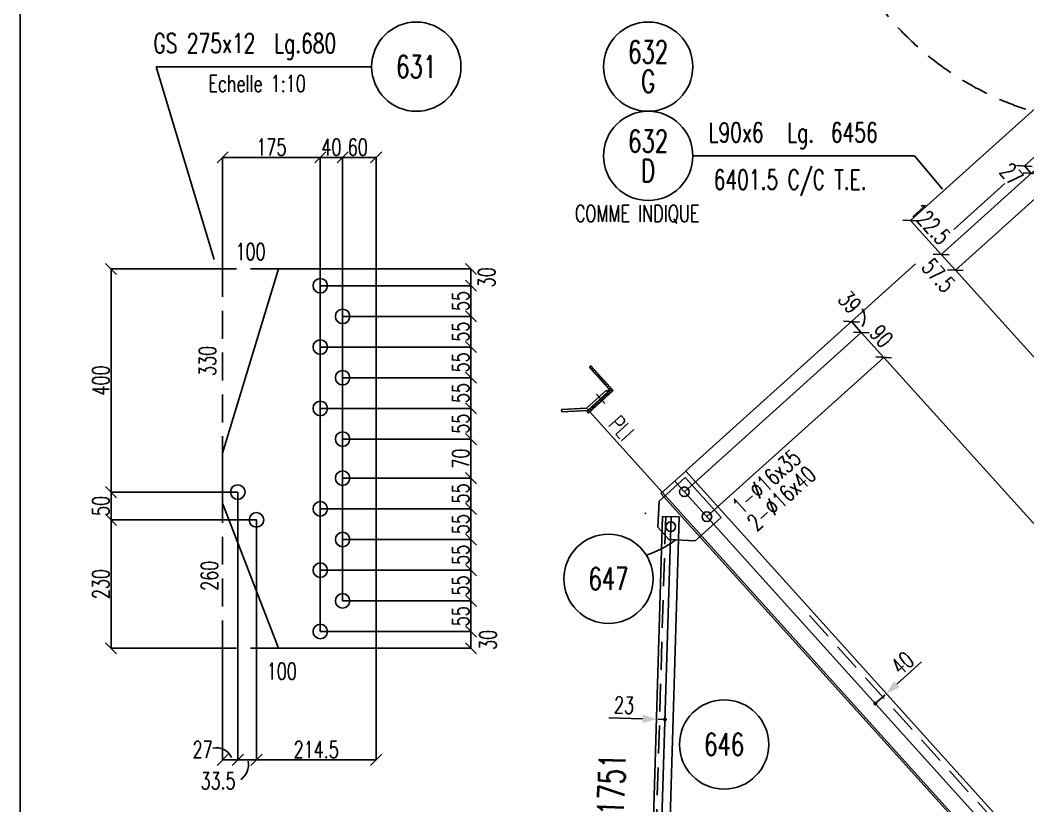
# Model space of a CAD drawing. Extents: x 72871 to 85036, y -56371 to -47761.
# Drawn here: x 72871 to 75580, y -51265 to -49152 of the extents above; entities that cross this region are included whole.
import ezdxf
from ezdxf.enums import TextEntityAlignment as Align

# ---------------------------------------------------------------- set-up
doc = ezdxf.new("R2010")
doc.units = 0
doc.header["$LTSCALE"] = 150
doc.header["$MEASUREMENT"] = 0
doc.linetypes.add('DASHED', pattern=[0.75, 0.5, -0.25])
doc.layers.get('0').update_dxf_attribs({"linetype": 'CONTINUOUS'})
for name, color, linetype in [('ASSI', 3, 'CONTINUOUS'), ('BOLLINI_1', 7, 'CONTINUOUS'), ('BOLLINI_5', 7, 'CONTINUOUS'), ('FORI', 2, 'CONTINUOUS'), ('LINEA_ANG', 2, 'CONTINUOUS'), ('LINEE_PIASTRA', 2, 'CONTINUOUS'), ('LINEE_PIASTRE', 2, 'CONTINUOUS'), ('LS', 7, 'CONTINUOUS'), ('PIASTRE', 5, 'CONTINUOUS'), ('PIEGA_C_3901_50', 2, 'CONTINUOUS'), ('QT_MAL', 7, 'CONTINUOUS'), ('QT_MPR', 7, 'CONTINUOUS'), ('SEZIONI', 2, 'CONTINUOUS'), ('TESTI_A_P', 7, 'CONTINUOUS'), ('TRAT-Y', 7, 'DASHED')]:
    doc.layers.add(name, color=color, linetype=linetype)
doc.styles.add('QUOTE', font='ROMANS8.SHX', dxfattribs={"width": 0.7})
doc.styles.add('RQL', font='ROMANS8.SHX', dxfattribs={"width": 0.7})
doc.styles.add('RS', font='ROMANS8.shx', dxfattribs={"width": 0.7})
doc.styles.get("Standard").update_dxf_attribs({"font": 'ROMANS8.SHX', "width": 0.7})
doc.dimstyles.new('FRECCE1', dxfattribs={"dimtxt": 45, "dimasz": 5, "dimexe": 0, "dimexo": 0, "dimgap": 1, "dimtad": 1, "dimdec": 0, "dimzin": 0, "dimdsep": 46, "dimtxsty": 'RS', "dimblk1": 'QUOTP', "dimblk2": 'QUOTF', "dimsah": 1, "dimcen": 0, "dimclrd": 2, "dimclre": 2, "dimclrt": 7, "dimadec": 0, "dimazin": 0, "dimtfac": 1, "dimtdec": 0, "dimtix": 1, "dimtmove": 2, "dimatfit": 3, "dimldrblk": 'QUOTP', "dimfxl": 1, "dimtolj": 1, "dimtzin": 0, "dimarcsym": 0})
doc.dimstyles.new('TRATTO', dxfattribs={"dimscale": 0, "dimtxt": 45, "dimasz": 30, "dimexe": 0, "dimexo": 0, "dimgap": 5, "dimtad": 1, "dimrnd": 0.5, "dimdsep": 46, "dimtxsty": 'RS', "dimblk1": 'OBLIQUE', "dimblk2": 'OBLIQUE', "dimsah": 1, "dimcen": 0.09, "dimclrd": 2, "dimclre": 2, "dimclrt": 7, "dimadec": 0, "dimazin": 0, "dimtfac": 1, "dimtix": 1, "dimtmove": 2, "dimatfit": 3, "dimfxl": 1, "dimtolj": 1, "dimtzin": 0, "dimarcsym": 0})

# ---------------------------------------------------------------- blocks, each defined once
blk = doc.blocks.new('ASSE98')
blk.add_line((0, 0), (1, 0))
at = {"color": 7, "flags": 1}
for tag, p in [('LAV1', (3.07431, 6.82847)), ('LAV2', (3.07431, 6.49513)), ('LAV3', (3.07431, 6.1618)), ('LAV4', (3.07431, 5.82847)), ('LAV5', (3.07431, 5.49513)), ('LAV6', (3.07431, 5.1618)), ('LAV7', (3.07431, 4.82847)), ('LAV8', (3.07431, 4.49513)), ('LAV9', (3.07431, 4.1618)), ('LAV10', (3.07431, 3.82847))]:
    blk.add_attdef(tag, p, '', height=0.2, dxfattribs=at)
at = {"color": 7, "style": 'QUOTE', "width": 0.5, "flags": 1}
for tag, p in [('TI', (1.38308, 6.82731)), ('DI_S', (1.38308, 6.42178)), ('D_S', (1.38308, 6.02092)), ('E_S', (1.38308, 5.68065)), ('NFORI', (1.36454, 5.29792)), ('ALAR', (1.36349, 4.93246)), ('FAM', (1.3775, 4.54645)), ('ALA', (1.38308, 4.19257)), ('DISP2', (1.38308, 3.84971)), ('DISP1', (1.38308, 3.50686)), ('PINZAF', (1.38308, 3.164)), ('PINZAI', (1.38308, 2.82114)), ('TRP', (1.38308, 2.47829)), ('NP', (1.38308, 2.13543)), ('SV', (1.38308, 1.79257)), ('PESO', (1.38308, 1.44971)), ('QUA', (1.38308, 1.10686)), ('LUN', (1.38308, 0.764)), ('PROF', (1.38308, 0.42114)), ('POS', (1.38308, 0.07829))]:
    blk.add_attdef(tag, p, '', height=0.2, dxfattribs=at)
blk = doc.blocks.new('_OBLIQUE')
at = {"color": 0, "linetype": 'ByBlock'}
blk.add_line((-0.5, -0.5), (0.5, 0.5), dxfattribs=at)
blk = doc.blocks.new('*D47')
at = {"layer": 'QT_MPR', "color": 2, "lineweight": -2, "transparency": 16777216}
for p, q in [((75730.6, -49271.5), (75264.9, -49691.3)), ((75830.6, -49346.5), (75347, -49782.4)), ((75264.9, -49691.3), (75347, -49782.4))]:
    blk.add_line(p, q, dxfattribs=at)
at = {"layer": 'QT_MPR', "color": 2, "lineweight": -2, "transparency": 16777216, "xscale": 30, "yscale": 30, "zscale": 30}
for p, rotation in [((75264.9, -49691.3), 132.0244067077699), ((75347, -49782.4), 312.0244067077699)]:
    blk.add_blockref('_OBLIQUE', p, dxfattribs=dict(at, rotation=rotation))
at = {"layer": 'QT_MPR', "color": 7, "transparency": 16777216, "insert": (75318.3, -49700), "char_height": 45, "attachment_point": 5, "rotation": 312.0244, "style": 'RS'}
blk.add_mtext('\\A1;122.5', dxfattribs=at)
blk = doc.blocks.new('*D48')
at = {"layer": 'QT_MPR', "color": 2, "lineweight": -2, "transparency": 16777216}
for p, q in [((75830.6, -49346.5), (75347, -49782.4)), ((75860.6, -49396.5), (75385.3, -49824.9)), ((75347, -49782.4), (75385.3, -49824.9))]:
    blk.add_line(p, q, dxfattribs=at)
at = {"layer": 'QT_MPR', "color": 2, "lineweight": -2, "transparency": 16777216, "xscale": 30, "yscale": 30, "zscale": 30}
for p, rotation in [((75347, -49782.4), 132.0244067077699), ((75385.3, -49824.9), 312.0244067077699)]:
    blk.add_blockref('_OBLIQUE', p, dxfattribs=dict(at, rotation=rotation))
at = {"layer": 'QT_MPR', "color": 7, "transparency": 16777216, "insert": (75339.5, -49838.9), "char_height": 45, "attachment_point": 5, "rotation": 312.0244, "style": 'RS'}
blk.add_mtext('\\A1;57.5', dxfattribs=at)
blk = doc.blocks.new('*D49')
at = {"layer": 'QT_MPR', "color": 2, "lineweight": -2, "transparency": 16777216}
for p, q in [((75860.6, -49396.5), (75385.3, -49824.9)), ((75385.3, -49824.9), (76418.8, -50971.8)), ((76903.9, -50534.6), (76418.8, -50971.8))]:
    blk.add_line(p, q, dxfattribs=at)
at = {"layer": 'QT_MPR', "color": 2, "lineweight": -2, "transparency": 16777216, "xscale": 30, "yscale": 30, "zscale": 30}
for p, rotation in [((75385.3, -49824.9), 132.0244067077699), ((76418.8, -50971.8), 312.0244067077699)]:
    blk.add_blockref('_OBLIQUE', p, dxfattribs=dict(at, rotation=rotation))
at = {"layer": 'QT_MPR', "color": 7, "transparency": 16777216, "insert": (75922.5, -50379.9), "char_height": 45, "attachment_point": 5, "rotation": 312.0244, "style": 'RS'}
blk.add_mtext('\\A1;1543.5', dxfattribs=at)
blk = doc.blocks.new('*D55')
at = {"layer": 'QT_MPR', "color": 2, "lineweight": -2, "transparency": 16777216}
for p, q in [((75794.7, -49342.6), (75570.7, -49544.4)), ((75830.6, -49346.5), (75588.8, -49564.5)), ((75570.7, -49544.4), (75588.8, -49564.5))]:
    blk.add_line(p, q, dxfattribs=at)
at = {"layer": 'QT_MPR', "color": 2, "lineweight": -2, "transparency": 16777216, "xscale": 30, "yscale": 30, "zscale": 30}
for p, rotation in [((75570.7, -49544.4), 132.0244067077699), ((75588.8, -49564.5), 312.0244067077699)]:
    blk.add_blockref('_OBLIQUE', p, dxfattribs=dict(at, rotation=rotation))
at = {"layer": 'QT_MPR', "color": 7, "transparency": 16777216, "insert": (75536.1, -49566.8), "char_height": 45, "attachment_point": 5, "rotation": 312.0244, "style": 'RS'}
blk.add_mtext('\\A1;27', dxfattribs=at)
blk = doc.blocks.new('YYY')
blk.add_circle((0, 0), 8)
at = {"color": 3, "style": 'RQL', "width": 0.7}
for tag, p in [('POS3', (0, 0.65)), ('POS2', (0, -4.63))]:
    blk.add_attdef(tag, text='', height=4, dxfattribs=at).set_placement(p, align=Align.CENTER)
at = {"style": 'RQL', "width": 0.7, "flags": 1}
blk.add_attdef('TIPO', text='', height=3, dxfattribs=at).set_placement((0, 0), align=Align.MIDDLE_CENTER)
blk = doc.blocks.new('QUOTP')
at = {"layer": 'ASSI', "color": 2, "const_width": 1.07}
blk.add_lwpolyline([(-0.53, 0, 1), (0.53, 0, 1)], format="xyb", close=True, dxfattribs=at)
blk = doc.blocks.new('QUOTF')
at = {"layer": 'LS', "color": 2}
blk.add_line((7.5, 0), (25.5, 0), dxfattribs=at)
blk.add_solid([(7.5, 2.25), (0, 0), (7.5, -2.25)], dxfattribs=at)
blk = doc.blocks.new('*D151')
at = {"layer": 'QT_MAL', "color": 2, "lineweight": -2, "transparency": 16777216}
blk.add_line((75173.8, -50986.9), (75196.1, -50966.8), dxfattribs=at)
at = {"layer": 'QT_MAL', "color": 2, "lineweight": -2, "transparency": 16777216, "xscale": 5, "yscale": 5, "zscale": 5}
for name, p, rotation in [('QUOTF', (75199.8, -50963.4), 42.02440670776853), ('QUOTP', (75170.1, -50990.2), 222.0244067077685)]:
    blk.add_blockref(name, p, dxfattribs=dict(at, rotation=rotation))
at = {"layer": 'QT_MAL', "color": 7, "transparency": 16777216, "insert": (75243.1, -50881.6), "char_height": 45, "attachment_point": 5, "rotation": 42.0244, "style": 'RS'}
blk.add_mtext('\\A1;40', dxfattribs=at)
blk = doc.blocks.new('MRKR_98')
blk.add_point((0, 0))
at = {"color": 7, "style": 'QUOTE', "width": 0.5, "flags": 1}
for tag, p in [('TI', (3.73, 6.83)), ('NFORI', (3.72, 5.3)), ('DI_S', (3.73, 6.42)), ('D_S', (3.73, 6.02)), ('E_S', (3.73, 5.68)), ('AUX2', (3.71, 4.93)), ('AUX1', (3.73, 4.19)), ('FAM', (3.73, 4.55)), ('COMMESSA', (3.73, 3.85)), ('MD', (3.73, 3.51)), ('MP', (3.73, 3.16)), ('LARGHEZZA', (3.73, 2.82)), ('SPESSORE', (3.73, 2.48)), ('NP', (3.73, 2.14)), ('SV', (3.73, 1.79)), ('PESO', (3.73, 1.45)), ('QUA', (3.73, 1.11)), ('LUN', (3.73, 0.76)), ('PROF', (3.73, 0.42)), ('POS', (3.73, 0.08))]:
    blk.add_attdef(tag, p, '', height=0.2, dxfattribs=at)
at = {"color": 7, "flags": 1}
for tag, p in [('LAV1', (5.26, 6.88)), ('LAV2', (5.26, 6.55)), ('LAV3', (5.26, 6.21)), ('LAV4', (5.26, 5.88)), ('LAV5', (5.26, 5.55)), ('LAV6', (5.26, 5.21)), ('LAV7', (5.26, 4.88)), ('LAV8', (5.26, 4.55)), ('LAV9', (5.26, 4.21)), ('LAV10', (5.26, 3.88))]:
    blk.add_attdef(tag, p, '', height=0.2, dxfattribs=at)
blk = doc.blocks.new('16')
blk.add_circle((0, 0), 1)
blk = doc.blocks.new('*D78')
at = {"layer": 'LS', "color": 2, "lineweight": -2, "transparency": 16777216}
for p, q in [((73506.4, -50496.3), (73115.6, -50496.3)), ((73115.6, -50841.5), (73115.6, -50496.3)), ((73415.6, -50841.5), (73115.6, -50841.5))]:
    blk.add_line(p, q, dxfattribs=at)
at = {"layer": 'LS', "color": 2, "lineweight": -2, "transparency": 16777216, "xscale": 30, "yscale": 30, "zscale": 30}
for p, rotation in [((73115.6, -50496.3), 90), ((73115.6, -50841.5), 270)]:
    blk.add_blockref('_OBLIQUE', p, dxfattribs=dict(at, rotation=rotation))
at = {"layer": 'LS', "color": 7, "transparency": 16777216, "insert": (73088.1, -50668.9), "char_height": 45, "attachment_point": 5, "rotation": 90, "style": 'RS'}
blk.add_mtext('\\A1;230', dxfattribs=at)
blk = doc.blocks.new('*D79')
at = {"layer": 'LS', "color": 2, "lineweight": -2, "transparency": 16777216}
for p, q in [((73456.2, -50421.6), (73115.6, -50421.6)), ((73115.6, -50496.3), (73115.6, -50421.6)), ((73506.4, -50496.3), (73115.6, -50496.3))]:
    blk.add_line(p, q, dxfattribs=at)
at = {"layer": 'LS', "color": 2, "lineweight": -2, "transparency": 16777216, "xscale": 30, "yscale": 30, "zscale": 30}
for p, rotation in [((73115.6, -50421.6), 90), ((73115.6, -50496.3), 270)]:
    blk.add_blockref('_OBLIQUE', p, dxfattribs=dict(at, rotation=rotation))
at = {"layer": 'LS', "color": 7, "transparency": 16777216, "insert": (73088.1, -50458.9), "char_height": 45, "attachment_point": 5, "rotation": 90, "style": 'RS'}
blk.add_mtext('\\A1;50', dxfattribs=at)
blk = doc.blocks.new('*D80')
at = {"layer": 'LS', "color": 2, "lineweight": -2, "transparency": 16777216}
for p, q in [((73415.6, -49821.5), (73115.6, -49821.5)), ((73115.6, -50421.6), (73115.6, -49821.5)), ((73456.2, -50421.6), (73115.6, -50421.6))]:
    blk.add_line(p, q, dxfattribs=at)
at = {"layer": 'LS', "color": 2, "lineweight": -2, "transparency": 16777216, "xscale": 30, "yscale": 30, "zscale": 30}
for p, rotation in [((73115.6, -49821.5), 90), ((73115.6, -50421.6), 270)]:
    blk.add_blockref('_OBLIQUE', p, dxfattribs=dict(at, rotation=rotation))
at = {"layer": 'LS', "color": 7, "transparency": 16777216, "insert": (73088.1, -50121.5), "char_height": 45, "attachment_point": 5, "rotation": 90, "style": 'RS'}
blk.add_mtext('\\A1;400', dxfattribs=at)
blk = doc.blocks.new('*D81')
at = {"layer": 'LS', "color": 2, "lineweight": -2, "transparency": 16777216}
for p, q in [((73456.2, -50421.6), (73456.2, -51141.5)), ((73415.6, -50841.5), (73415.6, -51141.5)), ((73415.6, -51141.5), (73456.2, -51141.5))]:
    blk.add_line(p, q, dxfattribs=at)
at = {"layer": 'LS', "color": 2, "lineweight": -2, "transparency": 16777216, "xscale": 30, "yscale": 30, "zscale": 30, "rotation": 180}
blk.add_blockref('_OBLIQUE', (73415.6, -51141.5), dxfattribs=at)
at = {"layer": 'LS', "color": 2, "lineweight": -2, "transparency": 16777216, "xscale": 30, "yscale": 30, "zscale": 30}
blk.add_blockref('_OBLIQUE', (73456.2, -51141.5), dxfattribs=at)
at = {"layer": 'LS', "color": 7, "transparency": 16777216, "insert": (73361.7, -51114), "char_height": 45, "attachment_point": 5, "style": 'RS'}
blk.add_mtext('\\A1;27', dxfattribs=at)
blk = doc.blocks.new('*D82')
at = {"layer": 'LS', "color": 2, "lineweight": -2, "transparency": 16777216}
for p, q in [((73456.2, -50421.6), (73456.2, -51141.5)), ((73506.4, -50496.3), (73506.4, -51141.5)), ((73456.2, -51141.5), (73506.4, -51141.5))]:
    blk.add_line(p, q, dxfattribs=at)
at = {"layer": 'LS', "color": 2, "lineweight": -2, "transparency": 16777216, "xscale": 30, "yscale": 30, "zscale": 30, "rotation": 180}
blk.add_blockref('_OBLIQUE', (73456.2, -51141.5), dxfattribs=at)
at = {"layer": 'LS', "color": 2, "lineweight": -2, "transparency": 16777216, "xscale": 30, "yscale": 30, "zscale": 30}
blk.add_blockref('_OBLIQUE', (73506.4, -51141.5), dxfattribs=at)
at = {"layer": 'LS', "color": 7, "transparency": 16777216, "insert": (73403.3, -51198.1), "char_height": 45, "attachment_point": 5, "style": 'RS'}
blk.add_mtext('\\A1;33.5', dxfattribs=at)
blk = doc.blocks.new('*D83')
at = {"layer": 'LS', "color": 2, "lineweight": -2, "transparency": 16777216}
for p, q in [((73506.4, -50496.3), (73506.4, -51141.5)), ((73828.1, -50841.5), (73828.1, -51141.5)), ((73506.4, -51141.5), (73828.1, -51141.5))]:
    blk.add_line(p, q, dxfattribs=at)
at = {"layer": 'LS', "color": 2, "lineweight": -2, "transparency": 16777216, "xscale": 30, "yscale": 30, "zscale": 30, "rotation": 180}
blk.add_blockref('_OBLIQUE', (73506.4, -51141.5), dxfattribs=at)
at = {"layer": 'LS', "color": 2, "lineweight": -2, "transparency": 16777216, "xscale": 30, "yscale": 30, "zscale": 30}
blk.add_blockref('_OBLIQUE', (73828.1, -51141.5), dxfattribs=at)
at = {"layer": 'LS', "color": 7, "transparency": 16777216, "insert": (73667.2, -51114), "char_height": 45, "attachment_point": 5, "style": 'RS'}
blk.add_mtext('\\A1;214.5', dxfattribs=at)
blk = doc.blocks.new('*D84')
at = {"layer": 'LS', "color": 2, "lineweight": -2, "transparency": 16777216}
for p, q in [((73678, -50796.5), (74083.1, -50796.5)), ((74083.1, -50841.5), (74083.1, -50796.5)), ((73828.1, -50841.5), (74083.1, -50841.5))]:
    blk.add_line(p, q, dxfattribs=at)
at = {"layer": 'LS', "color": 2, "lineweight": -2, "transparency": 16777216, "xscale": 30, "yscale": 30, "zscale": 30}
for p, rotation in [((74083.1, -50796.5), 90), ((74083.1, -50841.5), 270)]:
    blk.add_blockref('_OBLIQUE', p, dxfattribs=dict(at, rotation=rotation))
at = {"layer": 'LS', "color": 7, "transparency": 16777216, "insert": (74128.9, -50819), "char_height": 45, "attachment_point": 5, "rotation": 90, "style": 'RS'}
blk.add_mtext('\\A1;30', dxfattribs=at)
blk = doc.blocks.new('*D85')
at = {"layer": 'LS', "color": 2, "lineweight": -2, "transparency": 16777216}
for p, q in [((73738, -50714), (74083.1, -50714)), ((74083.1, -50796.5), (74083.1, -50714)), ((73678, -50796.5), (74083.1, -50796.5))]:
    blk.add_line(p, q, dxfattribs=at)
at = {"layer": 'LS', "color": 2, "lineweight": -2, "transparency": 16777216, "xscale": 30, "yscale": 30, "zscale": 30}
for p, rotation in [((74083.1, -50714), 90), ((74083.1, -50796.5), 270)]:
    blk.add_blockref('_OBLIQUE', p, dxfattribs=dict(at, rotation=rotation))
at = {"layer": 'LS', "color": 7, "transparency": 16777216, "insert": (74055.6, -50755.3), "char_height": 45, "attachment_point": 5, "rotation": 90, "style": 'RS'}
blk.add_mtext('\\A1;55', dxfattribs=at)
blk = doc.blocks.new('*D86')
at = {"layer": 'LS', "color": 2, "lineweight": -2, "transparency": 16777216}
for p, q in [((73678, -50631.5), (74083.1, -50631.5)), ((74083.1, -50714), (74083.1, -50631.5)), ((73738, -50714), (74083.1, -50714))]:
    blk.add_line(p, q, dxfattribs=at)
at = {"layer": 'LS', "color": 2, "lineweight": -2, "transparency": 16777216, "xscale": 30, "yscale": 30, "zscale": 30}
for p, rotation in [((74083.1, -50631.5), 90), ((74083.1, -50714), 270)]:
    blk.add_blockref('_OBLIQUE', p, dxfattribs=dict(at, rotation=rotation))
at = {"layer": 'LS', "color": 7, "transparency": 16777216, "insert": (74055.6, -50672.8), "char_height": 45, "attachment_point": 5, "rotation": 90, "style": 'RS'}
blk.add_mtext('\\A1;55', dxfattribs=at)
blk = doc.blocks.new('*D87')
at = {"layer": 'LS', "color": 2, "lineweight": -2, "transparency": 16777216}
for p, q in [((73738, -50549), (74083.1, -50549)), ((74083.1, -50631.5), (74083.1, -50549)), ((73678, -50631.5), (74083.1, -50631.5))]:
    blk.add_line(p, q, dxfattribs=at)
at = {"layer": 'LS', "color": 2, "lineweight": -2, "transparency": 16777216, "xscale": 30, "yscale": 30, "zscale": 30}
for p, rotation in [((74083.1, -50549), 90), ((74083.1, -50631.5), 270)]:
    blk.add_blockref('_OBLIQUE', p, dxfattribs=dict(at, rotation=rotation))
at = {"layer": 'LS', "color": 7, "transparency": 16777216, "insert": (74055.6, -50590.3), "char_height": 45, "attachment_point": 5, "rotation": 90, "style": 'RS'}
blk.add_mtext('\\A1;55', dxfattribs=at)
blk = doc.blocks.new('*D88')
at = {"layer": 'LS', "color": 2, "lineweight": -2, "transparency": 16777216}
for p, q in [((73678, -50466.5), (74083.1, -50466.5)), ((74083.1, -50549), (74083.1, -50466.5)), ((73738, -50549), (74083.1, -50549))]:
    blk.add_line(p, q, dxfattribs=at)
at = {"layer": 'LS', "color": 2, "lineweight": -2, "transparency": 16777216, "xscale": 30, "yscale": 30, "zscale": 30}
for p, rotation in [((74083.1, -50466.5), 90), ((74083.1, -50549), 270)]:
    blk.add_blockref('_OBLIQUE', p, dxfattribs=dict(at, rotation=rotation))
at = {"layer": 'LS', "color": 7, "transparency": 16777216, "insert": (74055.6, -50507.8), "char_height": 45, "attachment_point": 5, "rotation": 90, "style": 'RS'}
blk.add_mtext('\\A1;55', dxfattribs=at)
blk = doc.blocks.new('*D89')
at = {"layer": 'LS', "color": 2, "lineweight": -2, "transparency": 16777216}
for p, q in [((73738, -50384), (74083.1, -50384)), ((74083.1, -50466.5), (74083.1, -50384)), ((73678, -50466.5), (74083.1, -50466.5))]:
    blk.add_line(p, q, dxfattribs=at)
at = {"layer": 'LS', "color": 2, "lineweight": -2, "transparency": 16777216, "xscale": 30, "yscale": 30, "zscale": 30}
for p, rotation in [((74083.1, -50384), 90), ((74083.1, -50466.5), 270)]:
    blk.add_blockref('_OBLIQUE', p, dxfattribs=dict(at, rotation=rotation))
at = {"layer": 'LS', "color": 7, "transparency": 16777216, "insert": (74055.6, -50425.3), "char_height": 45, "attachment_point": 5, "rotation": 90, "style": 'RS'}
blk.add_mtext('\\A1;55', dxfattribs=at)
blk = doc.blocks.new('*D90')
at = {"layer": 'LS', "color": 2, "lineweight": -2, "transparency": 16777216}
for p, q in [((73738, -50279), (74083.1, -50279)), ((74083.1, -50384), (74083.1, -50279)), ((73738, -50384), (74083.1, -50384))]:
    blk.add_line(p, q, dxfattribs=at)
at = {"layer": 'LS', "color": 2, "lineweight": -2, "transparency": 16777216, "xscale": 30, "yscale": 30, "zscale": 30}
for p, rotation in [((74083.1, -50279), 90), ((74083.1, -50384), 270)]:
    blk.add_blockref('_OBLIQUE', p, dxfattribs=dict(at, rotation=rotation))
at = {"layer": 'LS', "color": 7, "transparency": 16777216, "insert": (74055.6, -50331.5), "char_height": 45, "attachment_point": 5, "rotation": 90, "style": 'RS'}
blk.add_mtext('\\A1;70', dxfattribs=at)
blk = doc.blocks.new('*D91')
at = {"layer": 'LS', "color": 2, "lineweight": -2, "transparency": 16777216}
for p, q in [((73678, -50196.5), (74083.1, -50196.5)), ((74083.1, -50279), (74083.1, -50196.5)), ((73738, -50279), (74083.1, -50279))]:
    blk.add_line(p, q, dxfattribs=at)
at = {"layer": 'LS', "color": 2, "lineweight": -2, "transparency": 16777216, "xscale": 30, "yscale": 30, "zscale": 30}
for p, rotation in [((74083.1, -50196.5), 90), ((74083.1, -50279), 270)]:
    blk.add_blockref('_OBLIQUE', p, dxfattribs=dict(at, rotation=rotation))
at = {"layer": 'LS', "color": 7, "transparency": 16777216, "insert": (74055.6, -50237.8), "char_height": 45, "attachment_point": 5, "rotation": 90, "style": 'RS'}
blk.add_mtext('\\A1;55', dxfattribs=at)
blk = doc.blocks.new('*D92')
at = {"layer": 'LS', "color": 2, "lineweight": -2, "transparency": 16777216}
for p, q in [((73738, -50114), (74083.1, -50114)), ((74083.1, -50196.5), (74083.1, -50114)), ((73678, -50196.5), (74083.1, -50196.5))]:
    blk.add_line(p, q, dxfattribs=at)
at = {"layer": 'LS', "color": 2, "lineweight": -2, "transparency": 16777216, "xscale": 30, "yscale": 30, "zscale": 30}
for p, rotation in [((74083.1, -50114), 90), ((74083.1, -50196.5), 270)]:
    blk.add_blockref('_OBLIQUE', p, dxfattribs=dict(at, rotation=rotation))
at = {"layer": 'LS', "color": 7, "transparency": 16777216, "insert": (74055.6, -50155.3), "char_height": 45, "attachment_point": 5, "rotation": 90, "style": 'RS'}
blk.add_mtext('\\A1;55', dxfattribs=at)
blk = doc.blocks.new('*D93')
at = {"layer": 'LS', "color": 2, "lineweight": -2, "transparency": 16777216}
for p, q in [((73678, -50031.5), (74083.1, -50031.5)), ((74083.1, -50114), (74083.1, -50031.5)), ((73738, -50114), (74083.1, -50114))]:
    blk.add_line(p, q, dxfattribs=at)
at = {"layer": 'LS', "color": 2, "lineweight": -2, "transparency": 16777216, "xscale": 30, "yscale": 30, "zscale": 30}
for p, rotation in [((74083.1, -50031.5), 90), ((74083.1, -50114), 270)]:
    blk.add_blockref('_OBLIQUE', p, dxfattribs=dict(at, rotation=rotation))
at = {"layer": 'LS', "color": 7, "transparency": 16777216, "insert": (74055.6, -50072.8), "char_height": 45, "attachment_point": 5, "rotation": 90, "style": 'RS'}
blk.add_mtext('\\A1;55', dxfattribs=at)
blk = doc.blocks.new('*D94')
at = {"layer": 'LS', "color": 2, "lineweight": -2, "transparency": 16777216}
for p, q in [((73738, -49949), (74083.1, -49949)), ((74083.1, -50031.5), (74083.1, -49949)), ((73678, -50031.5), (74083.1, -50031.5))]:
    blk.add_line(p, q, dxfattribs=at)
at = {"layer": 'LS', "color": 2, "lineweight": -2, "transparency": 16777216, "xscale": 30, "yscale": 30, "zscale": 30}
for p, rotation in [((74083.1, -49949), 90), ((74083.1, -50031.5), 270)]:
    blk.add_blockref('_OBLIQUE', p, dxfattribs=dict(at, rotation=rotation))
at = {"layer": 'LS', "color": 7, "transparency": 16777216, "insert": (74055.6, -49990.3), "char_height": 45, "attachment_point": 5, "rotation": 90, "style": 'RS'}
blk.add_mtext('\\A1;55', dxfattribs=at)
blk = doc.blocks.new('*D95')
at = {"layer": 'LS', "color": 2, "lineweight": -2, "transparency": 16777216}
for p, q in [((73678, -49866.5), (74083.1, -49866.5)), ((74083.1, -49949), (74083.1, -49866.5)), ((73738, -49949), (74083.1, -49949))]:
    blk.add_line(p, q, dxfattribs=at)
at = {"layer": 'LS', "color": 2, "lineweight": -2, "transparency": 16777216, "xscale": 30, "yscale": 30, "zscale": 30}
for p, rotation in [((74083.1, -49866.5), 90), ((74083.1, -49949), 270)]:
    blk.add_blockref('_OBLIQUE', p, dxfattribs=dict(at, rotation=rotation))
at = {"layer": 'LS', "color": 7, "transparency": 16777216, "insert": (74055.6, -49907.8), "char_height": 45, "attachment_point": 5, "rotation": 90, "style": 'RS'}
blk.add_mtext('\\A1;55', dxfattribs=at)
blk = doc.blocks.new('*D96')
at = {"layer": 'LS', "color": 2, "lineweight": -2, "transparency": 16777216}
for p, q in [((73828.1, -49821.5), (74083.1, -49821.5)), ((74083.1, -49866.5), (74083.1, -49821.5)), ((73678, -49866.5), (74083.1, -49866.5))]:
    blk.add_line(p, q, dxfattribs=at)
at = {"layer": 'LS', "color": 2, "lineweight": -2, "transparency": 16777216, "xscale": 30, "yscale": 30, "zscale": 30}
for p, rotation in [((74083.1, -49821.5), 90), ((74083.1, -49866.5), 270)]:
    blk.add_blockref('_OBLIQUE', p, dxfattribs=dict(at, rotation=rotation))
at = {"layer": 'LS', "color": 7, "transparency": 16777216, "insert": (74125.2, -49844), "char_height": 45, "attachment_point": 5, "rotation": 90, "style": 'RS'}
blk.add_mtext('\\A1;30', dxfattribs=at)
blk = doc.blocks.new('*D97')
at = {"layer": 'LS', "color": 2, "lineweight": -2, "transparency": 16777216}
for p, q in [((73415.6, -49821.5), (73415.6, -49521.5)), ((73415.6, -49521.5), (73678, -49521.5)), ((73678, -50796.5), (73678, -49521.5))]:
    blk.add_line(p, q, dxfattribs=at)
at = {"layer": 'LS', "color": 2, "lineweight": -2, "transparency": 16777216, "xscale": 30, "yscale": 30, "zscale": 30, "rotation": 180}
blk.add_blockref('_OBLIQUE', (73415.6, -49521.5), dxfattribs=at)
at = {"layer": 'LS', "color": 2, "lineweight": -2, "transparency": 16777216, "xscale": 30, "yscale": 30, "zscale": 30}
blk.add_blockref('_OBLIQUE', (73678, -49521.5), dxfattribs=at)
at = {"layer": 'LS', "color": 7, "transparency": 16777216, "insert": (73546.8, -49494), "char_height": 45, "attachment_point": 5, "style": 'RS'}
blk.add_mtext('\\A1;175', dxfattribs=at)
blk = doc.blocks.new('*D98')
at = {"layer": 'LS', "color": 2, "lineweight": -2, "transparency": 16777216}
for p, q in [((73678, -49521.5), (73648, -49521.5)), ((73678, -50796.5), (73678, -49521.5)), ((73678, -49521.5), (73738, -49521.5)), ((73738, -50714), (73738, -49521.5)), ((73738, -49521.5), (73768, -49521.5))]:
    blk.add_line(p, q, dxfattribs=at)
at = {"layer": 'LS', "color": 2, "lineweight": -2, "transparency": 16777216, "xscale": 30, "yscale": 30, "zscale": 30}
blk.add_blockref('_OBLIQUE', (73678, -49521.5), dxfattribs=at)
at = {"layer": 'LS', "color": 2, "lineweight": -2, "transparency": 16777216, "xscale": 30, "yscale": 30, "zscale": 30, "rotation": 180}
blk.add_blockref('_OBLIQUE', (73738, -49521.5), dxfattribs=at)
at = {"layer": 'LS', "color": 7, "transparency": 16777216, "insert": (73708, -49494), "char_height": 45, "attachment_point": 5, "style": 'RS'}
blk.add_mtext('\\A1;40', dxfattribs=at)
blk = doc.blocks.new('*D99')
at = {"layer": 'LS', "color": 2, "lineweight": -2, "transparency": 16777216}
for p, q in [((73738, -50714), (73738, -49521.5)), ((73738, -49521.5), (73828.1, -49521.5)), ((73828.1, -49821.5), (73828.1, -49521.5))]:
    blk.add_line(p, q, dxfattribs=at)
at = {"layer": 'LS', "color": 2, "lineweight": -2, "transparency": 16777216, "xscale": 30, "yscale": 30, "zscale": 30, "rotation": 180}
blk.add_blockref('_OBLIQUE', (73738, -49521.5), dxfattribs=at)
at = {"layer": 'LS', "color": 2, "lineweight": -2, "transparency": 16777216, "xscale": 30, "yscale": 30, "zscale": 30}
blk.add_blockref('_OBLIQUE', (73828.1, -49521.5), dxfattribs=at)
at = {"layer": 'LS', "color": 7, "transparency": 16777216, "insert": (73778.8, -49494), "char_height": 45, "attachment_point": 5, "style": 'RS'}
blk.add_mtext('\\A1;60', dxfattribs=at)
blk = doc.blocks.new('xxx')
blk.add_circle((0, 0), 8)
at = {"color": 3, "style": 'RQL', "width": 0.7}
blk.add_attdef('POS', text='', height=4, dxfattribs=at).set_placement((0, 0), align=Align.MIDDLE)
at = {"color": 3, "style": 'RQL', "width": 0.7, "flags": 1}
blk.add_attdef('POS1', (-0.39, -5.42), '', height=2, dxfattribs=at)
at = {"style": 'RQL', "width": 0.7, "flags": 1}
blk.add_attdef('TIPO', (-0.39, -8.66), '', height=2, dxfattribs=at)
blk = doc.blocks.new('*D169')
at = {"layer": 'QT_MPR', "color": 2, "lineweight": -2, "transparency": 16777216}
for p, q in [((74656.9, -50420.8), (75132.3, -49992.3)), ((75132.3, -49992.3), (75192.6, -50059.2)), ((74717.1, -50487.6), (75192.6, -50059.2))]:
    blk.add_line(p, q, dxfattribs=at)
at = {"layer": 'QT_MPR', "color": 2, "lineweight": -2, "transparency": 16777216, "xscale": 30, "yscale": 30, "zscale": 30}
for p, rotation in [((75132.3, -49992.3), 132.0244067077686), ((75192.6, -50059.2), 312.0244067077685)]:
    blk.add_blockref('_OBLIQUE', p, dxfattribs=dict(at, rotation=rotation))
at = {"layer": 'QT_MPR', "color": 7, "transparency": 16777216, "insert": (75186.5, -50002.1), "char_height": 45, "attachment_point": 5, "rotation": 312.0244, "style": 'RS'}
blk.add_mtext('\\A1;90', dxfattribs=at)
blk = doc.blocks.new('*D170')
at = {"layer": 'QT_MPR', "color": 2, "lineweight": -2, "transparency": 16777216}
for p, q in [((74717.1, -50487.6), (75192.6, -50059.2)), ((75192.6, -50059.2), (76165.8, -51139.2)), ((75690.4, -51567.6), (76165.8, -51139.2))]:
    blk.add_line(p, q, dxfattribs=at)
at = {"layer": 'QT_MPR', "color": 2, "lineweight": -2, "transparency": 16777216, "xscale": 30, "yscale": 30, "zscale": 30}
for p, rotation in [((75192.6, -50059.2), 132.0244067077686), ((76165.8, -51139.2), 312.0244067077685)]:
    blk.add_blockref('_OBLIQUE', p, dxfattribs=dict(at, rotation=rotation))
at = {"layer": 'QT_MPR', "color": 7, "transparency": 16777216, "insert": (75709.3, -50581.5), "char_height": 45, "attachment_point": 5, "rotation": 312.0244, "style": 'RS'}
blk.add_mtext('\\A1;1454', dxfattribs=at)
blk = doc.blocks.new('*D171')
at = {"layer": 'QT_MPR', "color": 2, "lineweight": -2, "transparency": 16777216}
for p, q in [((74660.3, -50364.8), (75106, -49963.2)), ((75106, -49963.2), (75132.3, -49992.3)), ((74656.9, -50420.8), (75132.3, -49992.3))]:
    blk.add_line(p, q, dxfattribs=at)
at = {"layer": 'QT_MPR', "color": 2, "lineweight": -2, "transparency": 16777216, "xscale": 30, "yscale": 30, "zscale": 30}
for p, rotation in [((75106, -49963.2), 132.0244067077686), ((75132.3, -49992.3), 312.0244067077685)]:
    blk.add_blockref('_OBLIQUE', p, dxfattribs=dict(at, rotation=rotation))
at = {"layer": 'QT_MPR', "color": 7, "transparency": 16777216, "insert": (75101.3, -49910.5), "char_height": 45, "attachment_point": 5, "rotation": 312.0244, "style": 'RS'}
blk.add_mtext('\\A1;39', dxfattribs=at)
blk = doc.blocks.new('bull')
at = {"style": 'RS', "width": 0.7, "flags": 1}
for tag, p in [('NN', (-12.25, 0)), ('DIAMETRO', (0, -4.86)), ('SERRAGGIO', (0, -9.71)), ('LUNGHEZZA', (0, -14.57)), ('NB', (0, -19.43)), ('TIPO', (0, -24.12)), ('EL', (-0.14, -29))]:
    blk.add_attdef(tag, p, '', height=3, dxfattribs=at)
at = {"style": 'RS', "width": 0.7}
blk.add_attdef('BULLONE', (0, 0), '', height=3, dxfattribs=at)
blk = doc.blocks.new('*D182')
at = {"layer": 'QT_MAL', "color": 2, "lineweight": -2, "transparency": 16777216}
blk.add_line((74599.5, -51032.8), (74586.5, -51032.4), dxfattribs=at)
at = {"layer": 'QT_MAL', "color": 2, "lineweight": -2, "transparency": 16777216, "xscale": 5, "yscale": 5, "zscale": 5}
for name, p, rotation in [('QUOTF', (74581.5, -51032.3), 178.27527618171), ('QUOTP', (74604.5, -51033), 358.27527618171)]:
    blk.add_blockref(name, p, dxfattribs=dict(at, rotation=rotation))
at = {"layer": 'QT_MAL', "color": 7, "transparency": 16777216, "insert": (74494.7, -50994.6), "char_height": 45, "attachment_point": 5, "rotation": 358.2753, "style": 'RS'}
blk.add_mtext('\\A1;23', dxfattribs=at)

msp = doc.modelspace()

# ---------------------------------------------------------------- hatches: boundary and pattern name
at = {"layer": 'LS'}
h = msp.add_hatch(dxfattribs=at)
h.set_pattern_fill('_U', color=6, scale=5, angle=177.024407, style=0, pattern_type=0)
h.set_pattern_definition([(177.024407, (68646.3963, -119088.76), (-0.2595528, -4.9932587), [])])
edge = h.paths.add_edge_path()
edge.add_line((74465.553, -50148.706), (74405.303, -50081.848))
edge.add_line((74405.303, -50081.848), (74403.446, -50083.522))
edge.add_arc((74405.789, -50086.122), 3.5, 132.024407, 222.024407)
edge.add_line((74403.189, -50088.465), (74452.393, -50143.065))
edge.add_arc((74447.193, -50147.751), 7, 312.024407, 402.024407, ccw=False)
edge.add_line((74451.879, -50152.951), (74397.279, -50202.156))
edge.add_arc((74399.622, -50204.756), 3.5, 132.024407, 222.024407)
edge.add_line((74397.022, -50207.099), (74398.696, -50208.956))
edge.add_line((74398.696, -50208.956), (74465.553, -50148.706))

# ---------------------------------------------------------------- linework, layer by layer
at = {"color": 2, "linetype": 'DASHED'}
for p, q in [((73565.615, -49821.517), (73415.615, -49821.517)), ((73415.615, -49821.517), (73415.615, -50316.517)), ((73415.615, -50841.517), (73415.615, -50451.517)), ((73565.615, -50841.517), (73415.615, -50841.517))]:
    msp.add_line(p, q, dxfattribs=at)
at = {"layer": 'LINEA_ANG'}
for p, q in [((74660.334, -50364.846), (74593.477, -50425.097)), ((78982.284, -55160.749), (74660.334, -50364.846)), ((74593.477, -50425.097), (78915.427, -55220.999)), ((74597.97, -50486.763), (74545.27, -52236.97)), ((74590.249, -52238.324), (74642.95, -50488.117)), ((74642.95, -50488.117), (74597.97, -50486.763))]:
    msp.add_line(p, q, dxfattribs=at)
at = {"layer": 'LINEE_PIASTRA'}
for p, q in [((73565.615, -49821.517), (73415.615, -50316.517)), ((73415.615, -50451.517), (73565.615, -50841.517)), ((74589.033, -50445.56), (74585.362, -50516.175)), ((74685.433, -50552.532), (74614.818, -50548.861))]:
    msp.add_line(p, q, dxfattribs=at)
at = {"layer": 'LINEE_PIASTRE'}
for p, q in [((73828.115, -49821.517), (73565.615, -49821.517)), ((73828.115, -50841.517), (73828.115, -49821.517)), ((73415.615, -50316.517), (73415.615, -50451.517)), ((74658.862, -50382.632), (74589.033, -50445.56)), ((74755.262, -50489.603), (74658.862, -50382.632)), ((74685.433, -50552.532), (74755.262, -50489.603)), ((74585.362, -50516.175), (74614.818, -50548.861)), ((73565.615, -50841.517), (73828.115, -50841.517))]:
    msp.add_line(p, q, dxfattribs=at)
at = {"layer": 'LS', "color": 6}
for p, q in [((73237.03, -49277.528), (73816.138, -49277.528)), ((73392.967, -49795.759), (73237.03, -49277.528)), ((74679.524, -49517.525), (75274.958, -49517.525)), ((75274.958, -49517.525), (75350.263, -49606.496)), ((75517.95, -49591.984), (75380.64, -49715.724)), ((75278.243, -49808.002), (75106.05, -49963.178)), ((74443.057, -50183.493), (74420.236, -50158.17)), ((78011.788, -54210.796), (74393.707, -50195.952)), ((78027.141, -54160.614), (74630.62, -50391.624))]:
    msp.add_line(p, q, dxfattribs=at)
at = {"layer": 'LS', "color": 8}
msp.add_lwpolyline([(72871.282, -47761.325), (72871.282, -56371.325), (82411.282, -56371.325), (82411.282, -55171.325), (85036.282, -55171.325), (85036.282, -47761.325), (72871.282, -47761.325)], close=True, dxfattribs=at)
at = {"layer": 'LS', "color": 6}
msp.add_lwpolyline([(74465.553, -50148.706), (74405.303, -50081.848), (74403.446, -50083.522, 0.41421356), (74403.189, -50088.465), (74452.393, -50143.065, -0.41421356), (74451.879, -50152.951), (74397.279, -50202.156, 0.41421356), (74397.022, -50207.099), (74398.696, -50208.956)], format="xyb", close=True, dxfattribs=at)
for centre, radius, start, end in [((75094.51, -49952.151), 46.853, 329.704921, 30.295079), ((74463.187, -50319.322), 286.738, 288.569941, 306.326131), ((73398.741, -51152.871), 44.014, 22.951045, 102.434713), ((73435.81, -51154.19), 49.332, 305.148879, 10.342663)]:
    msp.add_arc(centre, radius, start, end, dxfattribs=at)
at = {"layer": 'PIEGA_C_3901_50'}
for p, q in [((74393.707, -50195.952), (74447.193, -50147.751)), ((74396.145, -50201.831), (74451.21, -50152.208)), ((74447.193, -50147.751), (74451.21, -50152.208)), ((74326.8, -50199.478), (74393.707, -50195.952))]:
    msp.add_line(p, q, dxfattribs=at)
at = {"layer": 'PIEGA_C_3901_50', "const_width": 1.667}
msp.add_lwpolyline([(74393.663, -50195.119, 1), (74393.751, -50196.784, 1)], format="xyb", close=True, dxfattribs=at)
at = {"layer": 'SEZIONI'}
for q in [(74326.8, -50199.478), (74396.145, -50201.831)]:
    msp.add_line((74327.116, -50205.469), q, dxfattribs=at)
at = {"layer": 'TRAT-Y'}
for p, q in [((74606.467, -50487.019), (74553.766, -52237.225)), ((74993.219, -50753.655), (78973.082, -55169.957))]:
    msp.add_line(p, q, dxfattribs=at)
msp.add_arc((75830.938, -48612.888), 820.334, 207.242224, 257.959845, dxfattribs=at)

# ---------------------------------------------------------------- block references
at = {"layer": 'ASSI'}
ref = msp.add_blockref('ASSE98', (75794.681, -49342.601), dxfattribs=dict(at, xscale=6456.000000000003, rotation=312.0244067077698))
ref.add_attrib('PROF', 'L90x6', (74721.666, -49480.637), dxfattribs={"layer": '0', "color": 2, "height": 52.5, "style": 'QUOTE', "width": 0.7})
ref.add_attrib('LUN', '6456', (75050.422, -49480.637), dxfattribs={"layer": '0', "color": 2, "height": 52.5, "style": 'QUOTE', "width": 0.7})
ref.add_attrib('PESO', '6401.5 C/C T.E.', (74735.477, -49607.363), dxfattribs={"layer": '0', "color": 2, "height": 52.5, "style": 'QUOTE', "width": 0.7})
ref.add_attrib('SV', 'Lg.', (74932.729, -49480.637), dxfattribs={"layer": '0', "color": 2, "height": 52.5, "style": 'QUOTE', "width": 0.7})
at = {"layer": 'ASSI', "xscale": 6456, "zscale": 6456, "rotation": 132.0244067077686}
msp.add_blockref('ASSE98', (78982.284, -55160.749), dxfattribs=at)
at = {"layer": 'ASSI'}
ref = msp.add_blockref('ASSE98', (74620.96, -50487.455), dxfattribs=dict(at, xscale=1751, rotation=268.27527618171))
ref.add_attrib('PROF', 'L45x4', (74478.481, -51797.01), dxfattribs={"layer": '0', "color": 2, "height": 70, "rotation": 88.275276, "style": 'QUOTE', "width": 0.7})
ref.add_attrib('LUN', '1751', (74493.676, -51292.372), dxfattribs={"layer": '0', "color": 2, "height": 70, "rotation": 88.275276, "style": 'QUOTE', "width": 0.7})
ref.add_attrib('PESO', '1696.5 C/C T.', (74753.356, -51805.287), dxfattribs={"layer": '0', "color": 2, "height": 70, "rotation": 88.275276, "style": 'QUOTE', "width": 0.7})
ref.add_attrib('SV', 'Lg.', (74489.037, -51446.436), dxfattribs={"layer": '0', "color": 2, "height": 70, "rotation": 88.275276, "style": 'QUOTE', "width": 0.7})
at = {"layer": 'BOLLINI_1', "xscale": 14.99850000000172, "yscale": 14.99850000000172, "zscale": 14.99850000000172}
for p, values in [((73936.126, -49277.528), {'POS': '631'}), ((74452.702, -50654.644), {'POS': '647'}), ((74763.439, -51100.158), {'POS': '646'})]:
    msp.add_blockref('xxx', p, dxfattribs=at).add_auto_attribs(values)
at = {"layer": 'BOLLINI_5'}
ref = msp.add_blockref('YYY', (74559.525, -49277.528), dxfattribs=dict(at, xscale=-14.99978124361964, yscale=14.99978124357598, zscale=14.99978124359379))
ref.add_attrib('POS3', '632', dxfattribs={"layer": '0', "color": 3, "height": 59.9991, "style": 'RQL', "width": 0.7}).set_placement((74559.525, -49267.824), align=Align.CENTER)
ref.add_attrib('POS2', 'G', dxfattribs={"layer": '0', "color": 3, "height": 59.999, "style": 'RQL', "width": 0.7}).set_placement((74559.525, -49346.983), align=Align.CENTER)
ref = msp.add_blockref('YYY', (74559.525, -49517.525), dxfattribs=dict(at, xscale=-14.99978124361964, yscale=14.99978124357598, zscale=14.99978124359379))
ref.add_attrib('POS3', '632', dxfattribs={"layer": '0', "color": 3, "height": 59.9991, "style": 'RQL', "width": 0.7}).set_placement((74559.525, -49507.82), align=Align.CENTER)
ref.add_attrib('POS2', 'D', dxfattribs={"layer": '0', "color": 3, "height": 59.999, "style": 'RQL', "width": 0.7}).set_placement((74559.525, -49586.98), align=Align.CENTER)
at = {"layer": 'FORI'}
for p, xscale, yscale, zscale, rotation in [((73677.989, -49866.517), 19.49999999999999, 19.49999999999999, 19.49999999999999, 351.833843295), ((73737.989, -49949.017), 19.49999999999999, 19.49999999999999, 19.49999999999999, 351.833843295), ((73677.989, -50031.517), 19.49999999999999, 19.49999999999999, 19.49999999999999, 351.833843295), ((73737.989, -50114.017), 19.49999999999999, 19.49999999999999, 19.49999999999999, 351.833843295), ((73677.989, -50196.517), 19.49999999999999, 19.49999999999999, 19.49999999999999, 351.833843295), ((73737.989, -50279.017), 19.49999999999999, 19.49999999999999, 19.49999999999999, 351.833843295), ((73737.989, -50384.017), -19.49999999999999, 19.49999999999999, 19.49999999999999, 8.166156704999956), ((73456.242, -50421.573), 19.49999999999999, 19.49999999999999, 19.49999999999999, 351.833843295), ((74656.88, -50420.764), 13, 13, 13, 347.4406299071559), ((73677.989, -50466.517), -19.49999999999999, 19.49999999999999, 19.49999999999999, 8.166156704999956), ((73506.384, -50496.31), 19.49999999999999, 19.49999999999999, 19.49999999999999, 351.833843295), ((74717.13, -50487.621), 13, 13, 13, 347.4406299071559), ((74620.147, -50514.443), 13, 13, 13, 354.5430784550965), ((74620.147, -50514.443), 13, 13, 13, 0.4887553319999952), ((73737.989, -50549.017), -19.49999999999999, 19.49999999999999, 19.49999999999999, 8.166156704999956), ((73677.989, -50631.517), -19.49999999999999, 19.49999999999999, 19.49999999999999, 8.166156704999956), ((73737.989, -50714.017), -19.49999999999999, 19.49999999999999, 19.49999999999999, 8.166156704999956), ((73677.989, -50796.517), -19.49999999999999, 19.49999999999999, 19.49999999999999, 8.166156704999956)]:
    msp.add_blockref('16', p, dxfattribs=dict(at, xscale=xscale, yscale=yscale, zscale=zscale, rotation=rotation))
at = {"layer": 'LS', "color": 7, "xscale": 15, "yscale": 15, "zscale": 15, "rotation": 42.02440670776841}
for p, values in [((74810.926, -50483.909), {'BULLONE': '1-%%c16x35                '}), ((74851.092, -50528.48), {'BULLONE': '2-%%c16x40                '})]:
    msp.add_blockref('bull', p, dxfattribs=at).add_auto_attribs(values)
at = {"layer": 'PIASTRE'}
ref = msp.add_blockref('MRKR_98', (73415.615, -50841.517), dxfattribs=dict(at, xscale=1.5, yscale=1.5, zscale=1.5))
ref.add_attrib('PROF', 'GS 275x12  Lg.680', (73229.424, -49240.615), dxfattribs={"layer": '0', "color": 2, "height": 52.5, "style": 'QUOTE', "width": 0.7})
at = {"layer": 'PIASTRE', "xscale": 20, "yscale": 20, "zscale": 20, "rotation": 312.0244067081559}
msp.add_blockref('MRKR_98', (74551.89, -50479.032), dxfattribs=at)

# ---------------------------------------------------------------- texts
at = {"layer": 'LS', "color": 7, "style": 'RS', "width": 0.7}
msp.add_text('Echelle 1:10', height=45, dxfattribs=at).set_placement((73377.207, -49345.404))
at = {"layer": 'LS', "color": 2, "style": 'RS', "width": 0.7}
for p in [(73490.615, -49775.031), (73574.386, -50903.281)]:
    msp.add_text('100', height=45, dxfattribs=at).set_placement(p, align=Align.MIDDLE)
for s, p in [('330', (73374.683, -50069.017)), ('260', (73380.146, -50646.517))]:
    msp.add_text(s, height=45, rotation=90, dxfattribs=at).set_placement(p, align=Align.MIDDLE)
at = {"layer": 'LS', "color": 7, "style": 'RS', "width": 0.7}
msp.add_text('PLI', height=45, rotation=312.024407, dxfattribs=at).set_placement((74487.282, -50249.474), align=Align.MIDDLE)
at = {"layer": 'TESTI_A_P', "style": 'RS', "width": 0.7}
msp.add_text('COMME INDIQUE', height=45, dxfattribs=at).set_placement((74362.466, -49694.993))

# ---------------------------------------------------------------- dimensions: what is measured, and where the dimension line sits
at = {"layer": 'LS', "color": 6}
for base, p1, p2, text, picture, middle in [((73677.989, -49521.517), (73415.615, -49821.517), (73677.989, -50796.517), '175', '*D97', (73546.802, -49494.017)), ((73737.989, -49521.517), (73677.989, -50796.517), (73737.989, -50714.017), '40', '*D98', (73707.989, -49494.017)), ((73828.115, -51141.517), (73506.384, -50496.31), (73828.115, -50841.517), '214.5', '*D83', (73667.25, -51114.017))]:
    dim = msp.add_linear_dim(base=base, p1=p1, p2=p2, text=text, dimstyle='TRATTO', override={"dimscale": 1}, dxfattribs=at)
    dim.commit()
    dim.dimension.update_dxf_attribs({"geometry": picture, "text_midpoint": middle})
for base, p1, p2, text, picture, middle in [((73828.115, -49521.517), (73737.989, -50714.017), (73828.115, -49821.517), '60', '*D99', (73778.805, -49494.017)), ((73456.242, -51141.517), (73415.615, -50841.517), (73456.242, -50421.573), '27', '*D81', (73361.691, -51114.017)), ((73506.384, -51141.517), (73456.242, -50421.573), (73506.384, -50496.31), '33.5', '*D82', (73403.324, -51198.1))]:
    dim = msp.add_linear_dim(base=base, p1=p1, p2=p2, text=text, dimstyle='TRATTO', override={"dimscale": 1}, dxfattribs=at)
    dim.commit()
    dim.dimension.update_dxf_attribs({"geometry": picture, "text_midpoint": middle, "dimtype": 160})
for base, p1, p2, text, picture, middle in [((73115.615, -49821.517), (73456.242, -50421.573), (73415.615, -49821.517), '400', '*D80', (73088.115, -50121.545)), ((74083.115, -49866.517), (73737.989, -49949.017), (73677.989, -49866.517), '55', '*D95', (74055.615, -49907.767)), ((74083.115, -49949.017), (73677.989, -50031.517), (73737.989, -49949.017), '55', '*D94', (74055.615, -49990.267)), ((74083.115, -50031.517), (73737.989, -50114.017), (73677.989, -50031.517), '55', '*D93', (74055.615, -50072.767)), ((74083.115, -50114.017), (73677.989, -50196.517), (73737.989, -50114.017), '55', '*D92', (74055.615, -50155.267)), ((74083.115, -50196.517), (73737.989, -50279.017), (73677.989, -50196.517), '55', '*D91', (74055.615, -50237.767)), ((74083.115, -50279.017), (73737.989, -50384.017), (73737.989, -50279.017), '70', '*D90', (74055.615, -50331.517)), ((74083.115, -50384.017), (73677.989, -50466.517), (73737.989, -50384.017), '55', '*D89', (74055.615, -50425.267)), ((73115.615, -50421.573), (73506.384, -50496.31), (73456.242, -50421.573), '50', '*D79', (73088.115, -50458.941)), ((74083.115, -50466.517), (73737.989, -50549.017), (73677.989, -50466.517), '55', '*D88', (74055.615, -50507.767)), ((73115.615, -50496.31), (73415.615, -50841.517), (73506.384, -50496.31), '230', '*D78', (73088.115, -50668.914)), ((74083.115, -50549.017), (73677.989, -50631.517), (73737.989, -50549.017), '55', '*D87', (74055.615, -50590.267)), ((74083.115, -50631.517), (73737.989, -50714.017), (73677.989, -50631.517), '55', '*D86', (74055.615, -50672.767)), ((74083.115, -50714.017), (73677.989, -50796.517), (73737.989, -50714.017), '55', '*D85', (74055.615, -50755.267))]:
    dim = msp.add_linear_dim(base=base, p1=p1, p2=p2, angle=90, text=text, dimstyle='TRATTO', override={"dimscale": 1}, dxfattribs=at)
    dim.commit()
    dim.dimension.update_dxf_attribs({"geometry": picture, "text_midpoint": middle})
for base, p1, p2, picture, middle in [((74083.115, -49821.517), (73677.989, -49866.517), (73828.115, -49821.517), '*D96', (74125.225, -49844.017)), ((74083.115, -50796.517), (73828.115, -50841.517), (73677.989, -50796.517), '*D84', (74128.877, -50819.017))]:
    dim = msp.add_linear_dim(base=base, p1=p1, p2=p2, angle=90, text='30', dimstyle='TRATTO', override={"dimscale": 1}, dxfattribs=at)
    dim.commit()
    dim.dimension.update_dxf_attribs({"geometry": picture, "text_midpoint": middle, "dimtype": 160})
at = {"layer": 'QT_MAL'}
for base, p1, p2, angle, text, picture, middle in [((75199.778, -50963.446), (75170.063, -50990.224), (75199.778, -50963.446), 42.024407, '40', '*D151', (75243.133, -50881.641)), ((74581.544, -51032.274), (74604.534, -51032.966), (74581.544, -51032.274), 358.275276, '23', '*D182', (74494.683, -50994.558))]:
    dim = msp.add_linear_dim(base=base, p1=p1, p2=p2, angle=angle, text=text, dimstyle='FRECCE1', dxfattribs=at)
    dim.commit()
    dim.dimension.update_dxf_attribs({"geometry": picture, "text_midpoint": middle, "dimtype": 160})
at = {"layer": 'QT_MPR'}
for base, p1, p2, text, picture, middle in [((75346.983, -49782.401), (75730.642, -49271.539), (75830.642, -49346.539), '122.5', '*D47', (75318.268, -49699.979)), ((75385.293, -49824.912), (75830.642, -49346.539), (75860.642, -49396.539), '57.5', '*D48', (75339.464, -49838.888)), ((75588.812, -49564.47), (75794.681, -49342.601), (75830.642, -49346.539), '27', '*D55', (75536.084, -49566.814)), ((76418.804, -50971.761), (75860.642, -49396.539), (76903.892, -50534.612), '1543.5', '*D49', (75922.477, -50379.927)), ((75132.31, -49992.318), (74660.334, -50364.846), (74656.88, -50420.764), '39', '*D171', (75101.256, -49910.482)), ((75192.56, -50059.175), (74656.88, -50420.764), (74717.13, -50487.621), '90', '*D169', (75186.545, -50002.066)), ((76165.821, -51139.166), (74717.13, -50487.621), (75690.391, -51567.612), '1454', '*D170', (75709.283, -50581.536))]:
    dim = msp.add_linear_dim(base=base, p1=p1, p2=p2, angle=312.024407, text=text, dimstyle='TRATTO', override={"dimscale": 1}, dxfattribs=at)
    dim.commit()
    dim.dimension.update_dxf_attribs({"geometry": picture, "text_midpoint": middle, "dimtype": 160})

doc.saveas('drawing.dxf')
